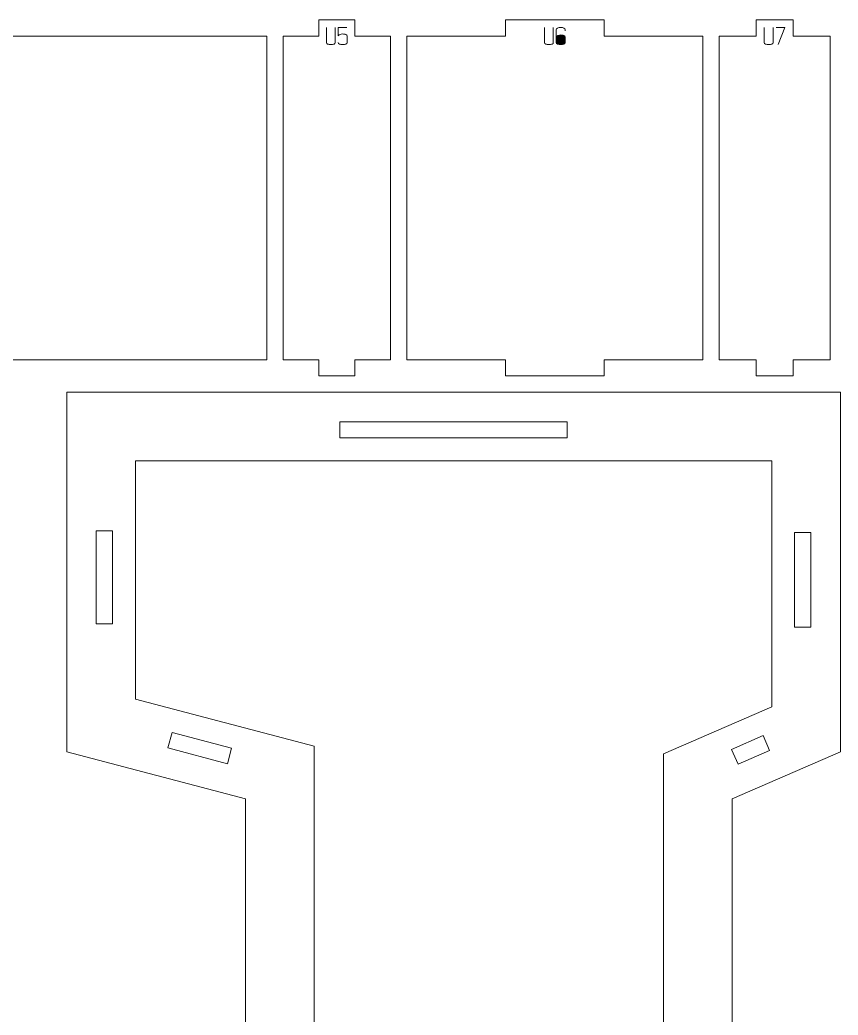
# Model space of a CAD drawing. Header units: centimetres. Extents: x -249 to 275, y -506 to 461.
# Drawn here: x 69.26 to 84.43, y -151.58 to -133.13 of the extents above; entities that cross this region are included whole.
import ezdxf

# ---------------------------------------------------------------- set-up
doc = ezdxf.new("R2010")
doc.units = ezdxf.units.CM
doc.header["$MEASUREMENT"] = 0
doc.layers.add('Capa 1', color=7, linetype='Continuous')

msp = doc.modelspace()

# ---------------------------------------------------------------- hatches: boundary and pattern name
at = {"layer": 'Capa 1', "true_color": 0x3e4095}
h = msp.add_hatch(color=175, dxfattribs=at)
edge = h.paths.add_edge_path()
edge.add_spline(control_points=[(75.10819, -133.54808), (75.10819, -133.55786), (75.10032, -133.56619), (75.08457, -133.57307), (75.06883, -133.57995), (75.04918, -133.58339), (75.02564, -133.58339), (75.0021, -133.58339), (74.98245, -133.57995), (74.96671, -133.57307), (74.95096, -133.56619), (74.94309, -133.55786), (74.94309, -133.54808), (74.94309, -133.54808), (74.94309, -133.26832), (74.94309, -133.26832), (74.94309, -133.26832), (74.94309, -133.54808), (74.94309, -133.54808), (74.94309, -133.55786), (74.95096, -133.56619), (74.96671, -133.57307), (74.98245, -133.57995), (75.0021, -133.58339), (75.02564, -133.58339), (75.04918, -133.58339), (75.06883, -133.57995), (75.08457, -133.57307), (75.10032, -133.56619), (75.10819, -133.55786), (75.10819, -133.54808), (75.10819, -133.54808), (75.10819, -133.26832), (75.10819, -133.26832), (75.10819, -133.26832), (75.10819, -133.54808), (75.10819, -133.54808)], knot_values=[0, 0, 0, 0, 0.08333333, 0.08333333, 0.08333333, 0.16666667, 0.16666667, 0.16666667, 0.25, 0.25, 0.25, 0.33333333, 0.33333333, 0.33333333, 0.41666667, 0.41666667, 0.41666667, 0.5, 0.5, 0.5, 0.58333333, 0.58333333, 0.58333333, 0.66666667, 0.66666667, 0.66666667, 0.75, 0.75, 0.75, 0.83333333, 0.83333333, 0.83333333, 0.91666667, 0.91666667, 0.91666667, 1, 1, 1, 1], degree=3, periodic=1)
h = msp.add_hatch(color=175, dxfattribs=at)
edge = h.paths.add_edge_path()
edge.add_spline(control_points=[(75.24577, -133.58339), (75.22223, -133.58339), (75.20258, -133.57995), (75.18684, -133.57307), (75.17109, -133.56619), (75.16322, -133.55786), (75.16322, -133.54808), (75.16322, -133.55786), (75.17109, -133.56619), (75.18684, -133.57307), (75.20258, -133.57995), (75.22223, -133.58339), (75.24577, -133.58339), (75.26931, -133.58339), (75.28896, -133.57995), (75.3047, -133.57307), (75.32045, -133.56619), (75.32832, -133.55786), (75.32832, -133.54808), (75.32832, -133.54808), (75.32832, -133.42242), (75.32832, -133.42242), (75.32832, -133.41263), (75.32045, -133.4043), (75.3047, -133.39742), (75.28896, -133.39054), (75.26931, -133.3871), (75.24577, -133.3871), (75.22437, -133.38894), (75.20786, -133.39139), (75.19624, -133.39444), (75.18462, -133.3975), (75.17362, -133.40683), (75.16322, -133.42242), (75.16322, -133.42242), (75.16322, -133.26695), (75.16322, -133.26695), (75.16322, -133.26695), (75.32282, -133.26695), (75.32282, -133.26695), (75.32282, -133.26695), (75.16322, -133.26695), (75.16322, -133.26695), (75.16322, -133.26695), (75.16322, -133.42242), (75.16322, -133.42242), (75.17362, -133.40683), (75.18462, -133.3975), (75.19624, -133.39444), (75.20786, -133.39139), (75.22437, -133.38894), (75.24577, -133.3871), (75.26931, -133.3871), (75.28896, -133.39054), (75.3047, -133.39742), (75.32045, -133.4043), (75.32832, -133.41263), (75.32832, -133.42242), (75.32832, -133.42242), (75.32832, -133.54808), (75.32832, -133.54808), (75.32832, -133.55786), (75.32045, -133.56619), (75.3047, -133.57307), (75.28896, -133.57995), (75.26931, -133.58339), (75.24577, -133.58339)], knot_values=[0, 0, 0, 0, 0.04545455, 0.04545455, 0.04545455, 0.09090909, 0.09090909, 0.09090909, 0.13636364, 0.13636364, 0.13636364, 0.18181818, 0.18181818, 0.18181818, 0.22727273, 0.22727273, 0.22727273, 0.27272727, 0.27272727, 0.27272727, 0.31818182, 0.31818182, 0.31818182, 0.36363636, 0.36363636, 0.36363636, 0.40909091, 0.40909091, 0.40909091, 0.45454545, 0.45454545, 0.45454545, 0.5, 0.5, 0.5, 0.54545455, 0.54545455, 0.54545455, 0.59090909, 0.59090909, 0.59090909, 0.63636364, 0.63636364, 0.63636364, 0.68181818, 0.68181818, 0.68181818, 0.72727273, 0.72727273, 0.72727273, 0.77272727, 0.77272727, 0.77272727, 0.81818182, 0.81818182, 0.81818182, 0.86363636, 0.86363636, 0.86363636, 0.90909091, 0.90909091, 0.90909091, 0.95454545, 0.95454545, 0.95454545, 1, 1, 1, 1], degree=3, periodic=1)
h = msp.add_hatch(color=175, dxfattribs=at)
edge = h.paths.add_edge_path()
edge.add_spline(control_points=[(79.15112, -133.54808), (79.15112, -133.55786), (79.14325, -133.56619), (79.1275, -133.57307), (79.11176, -133.57995), (79.09211, -133.58339), (79.06857, -133.58339), (79.04503, -133.58339), (79.02538, -133.57995), (79.00964, -133.57307), (78.99389, -133.56619), (78.98602, -133.55786), (78.98602, -133.54808), (78.98602, -133.54808), (78.98602, -133.26832), (78.98602, -133.26832), (78.98602, -133.26832), (78.98602, -133.54808), (78.98602, -133.54808), (78.98602, -133.55786), (78.99389, -133.56619), (79.00964, -133.57307), (79.02538, -133.57995), (79.04503, -133.58339), (79.06857, -133.58339), (79.09211, -133.58339), (79.11176, -133.57995), (79.1275, -133.57307), (79.14325, -133.56619), (79.15112, -133.55786), (79.15112, -133.54808), (79.15112, -133.54808), (79.15112, -133.26832), (79.15112, -133.26832), (79.15112, -133.26832), (79.15112, -133.54808), (79.15112, -133.54808)], knot_values=[0, 0, 0, 0, 0.08333333, 0.08333333, 0.08333333, 0.16666667, 0.16666667, 0.16666667, 0.25, 0.25, 0.25, 0.33333333, 0.33333333, 0.33333333, 0.41666667, 0.41666667, 0.41666667, 0.5, 0.5, 0.5, 0.58333333, 0.58333333, 0.58333333, 0.66666667, 0.66666667, 0.66666667, 0.75, 0.75, 0.75, 0.83333333, 0.83333333, 0.83333333, 0.91666667, 0.91666667, 0.91666667, 1, 1, 1, 1], degree=3, periodic=1)
h = msp.add_hatch(color=175, dxfattribs=at)
edge = h.paths.add_edge_path()
edge.add_spline(control_points=[(79.2887, -133.58339), (79.26516, -133.58339), (79.24551, -133.57995), (79.22977, -133.57307), (79.21402, -133.56619), (79.20615, -133.55786), (79.20615, -133.54808), (79.20615, -133.54808), (79.20615, -133.44122), (79.20615, -133.44122), (79.20615, -133.44122), (79.20615, -133.30226), (79.20615, -133.30226), (79.20615, -133.29248), (79.21402, -133.28415), (79.22977, -133.27727), (79.24551, -133.27039), (79.26516, -133.26695), (79.2887, -133.26695), (79.31224, -133.26695), (79.33189, -133.27039), (79.34763, -133.27727), (79.36338, -133.28415), (79.37125, -133.29248), (79.37125, -133.30226), (79.37125, -133.30226), (79.37125, -133.32794), (79.37125, -133.32794), (79.37125, -133.32794), (79.37125, -133.30226), (79.37125, -133.30226), (79.37125, -133.29248), (79.36338, -133.28415), (79.34763, -133.27727), (79.33189, -133.27039), (79.31224, -133.26695), (79.2887, -133.26695), (79.26516, -133.26695), (79.24551, -133.27039), (79.22977, -133.27727), (79.21402, -133.28415), (79.20615, -133.29248), (79.20615, -133.30226), (79.20615, -133.30226), (79.20615, -133.44122), (79.20615, -133.44122), (79.20615, -133.43205), (79.2157, -133.42387), (79.23481, -133.41669), (79.25392, -133.4095), (79.27188, -133.40591), (79.2887, -133.40591), (79.31224, -133.40591), (79.33189, -133.40935), (79.34763, -133.41623), (79.36338, -133.42311), (79.37125, -133.43144), (79.37125, -133.44122), (79.37125, -133.44122), (79.37125, -133.54808), (79.37125, -133.54808), (79.37125, -133.55786), (79.36338, -133.56619), (79.34763, -133.57307), (79.33189, -133.57995), (79.31224, -133.58339), (79.2887, -133.58339)], knot_values=[0, 0, 0, 0, 0.04545455, 0.04545455, 0.04545455, 0.09090909, 0.09090909, 0.09090909, 0.13636364, 0.13636364, 0.13636364, 0.18181818, 0.18181818, 0.18181818, 0.22727273, 0.22727273, 0.22727273, 0.27272727, 0.27272727, 0.27272727, 0.31818182, 0.31818182, 0.31818182, 0.36363636, 0.36363636, 0.36363636, 0.40909091, 0.40909091, 0.40909091, 0.45454545, 0.45454545, 0.45454545, 0.5, 0.5, 0.5, 0.54545455, 0.54545455, 0.54545455, 0.59090909, 0.59090909, 0.59090909, 0.63636364, 0.63636364, 0.63636364, 0.68181818, 0.68181818, 0.68181818, 0.72727273, 0.72727273, 0.72727273, 0.77272727, 0.77272727, 0.77272727, 0.81818182, 0.81818182, 0.81818182, 0.86363636, 0.86363636, 0.86363636, 0.90909091, 0.90909091, 0.90909091, 0.95454545, 0.95454545, 0.95454545, 1, 1, 1, 1], degree=3, periodic=1)
h = msp.add_hatch(color=175, dxfattribs=at)
edge = h.paths.add_edge_path()
edge.add_spline(control_points=[(83.22864, -133.54808), (83.22864, -133.55786), (83.22077, -133.56619), (83.20502, -133.57307), (83.18928, -133.57995), (83.16963, -133.58339), (83.14609, -133.58339), (83.12255, -133.58339), (83.1029, -133.57995), (83.08716, -133.57307), (83.07141, -133.56619), (83.06354, -133.55786), (83.06354, -133.54808), (83.06354, -133.54808), (83.06354, -133.26832), (83.06354, -133.26832), (83.06354, -133.26832), (83.06354, -133.54808), (83.06354, -133.54808), (83.06354, -133.55786), (83.07141, -133.56619), (83.08716, -133.57307), (83.1029, -133.57995), (83.12255, -133.58339), (83.14609, -133.58339), (83.16963, -133.58339), (83.18928, -133.57995), (83.20502, -133.57307), (83.22077, -133.56619), (83.22864, -133.55786), (83.22864, -133.54808), (83.22864, -133.54808), (83.22864, -133.26832), (83.22864, -133.26832), (83.22864, -133.26832), (83.22864, -133.54808), (83.22864, -133.54808)], knot_values=[0, 0, 0, 0, 0.08333333, 0.08333333, 0.08333333, 0.16666667, 0.16666667, 0.16666667, 0.25, 0.25, 0.25, 0.33333333, 0.33333333, 0.33333333, 0.41666667, 0.41666667, 0.41666667, 0.5, 0.5, 0.5, 0.58333333, 0.58333333, 0.58333333, 0.66666667, 0.66666667, 0.66666667, 0.75, 0.75, 0.75, 0.83333333, 0.83333333, 0.83333333, 0.91666667, 0.91666667, 0.91666667, 1, 1, 1, 1], degree=3, periodic=1)
h = msp.add_hatch(color=175, dxfattribs=at)
edge = h.paths.add_edge_path()
edge.add_spline(control_points=[(83.32219, -133.58339), (83.32219, -133.58339), (83.44327, -133.26695), (83.44327, -133.26695), (83.44327, -133.26695), (83.28367, -133.26695), (83.28367, -133.26695), (83.28367, -133.26695), (83.44327, -133.26695), (83.44327, -133.26695), (83.44327, -133.26695), (83.32219, -133.58339), (83.32219, -133.58339)], knot_values=[0, 0, 0, 0, 0.25, 0.25, 0.25, 0.5, 0.5, 0.5, 0.75, 0.75, 0.75, 1, 1, 1, 1], degree=3, periodic=1)
h = msp.add_hatch(color=175, dxfattribs=at)
edge = h.paths.add_edge_path()
edge.add_spline(control_points=[(79.20615, -133.54808), (79.20615, -133.55786), (79.21402, -133.56619), (79.22977, -133.57307), (79.24551, -133.57995), (79.26516, -133.58339), (79.2887, -133.58339), (79.31224, -133.58339), (79.33189, -133.57995), (79.34763, -133.57307), (79.36338, -133.56619), (79.37125, -133.55786), (79.37125, -133.54808), (79.37125, -133.54808), (79.37125, -133.44122), (79.37125, -133.44122), (79.37125, -133.43144), (79.36338, -133.42311), (79.34763, -133.41623), (79.33189, -133.40935), (79.31224, -133.40591), (79.2887, -133.40591), (79.27188, -133.40591), (79.25392, -133.4095), (79.23481, -133.41669), (79.2157, -133.42387), (79.20615, -133.43205), (79.20615, -133.44122), (79.20615, -133.44122), (79.20615, -133.54808), (79.20615, -133.54808)], knot_values=[0, 0, 0, 0, 0.1, 0.1, 0.1, 0.2, 0.2, 0.2, 0.3, 0.3, 0.3, 0.4, 0.4, 0.4, 0.5, 0.5, 0.5, 0.6, 0.6, 0.6, 0.7, 0.7, 0.7, 0.8, 0.8, 0.8, 0.9, 0.9, 0.9, 1, 1, 1, 1], degree=3, periodic=1)

# ---------------------------------------------------------------- linework, layer by layer
at = {"layer": 'Capa 1', "color": 240, "lineweight": 20}
for points in [[(58.70309, -133.42619), (58.70309, -133.42619), (58.70309, -139.42619), (58.70309, -139.42619), (58.70309, -139.42619), (63.74852, -139.42619), (63.74852, -139.42619), (63.74852, -139.42619), (63.74852, -139.72619), (63.74852, -139.72619), (63.74852, -139.72619), (68.79395, -139.72619), (68.79395, -139.72619), (68.79395, -139.72619), (68.79395, -139.42619), (68.79395, -139.42619), (68.79395, -139.42619), (73.83938, -139.42619), (73.83938, -139.42619), (73.83938, -139.42619), (73.83938, -133.42619), (73.83938, -133.42619), (73.83938, -133.42619), (68.79395, -133.42619), (68.79395, -133.42619), (68.79395, -133.42619), (68.79395, -133.12619), (68.79395, -133.12619), (68.79395, -133.12619), (63.74852, -133.12619), (63.74852, -133.12619), (63.74852, -133.12619), (63.74852, -133.42619), (63.74852, -133.42619), (63.74852, -133.42619), (58.70309, -133.42619), (58.70309, -133.42619)], [(74.13938, -133.42619), (74.13938, -133.42619), (74.13938, -139.42619), (74.13938, -139.42619), (74.13938, -139.42619), (74.80359, -139.42619), (74.80359, -139.42619), (74.80359, -139.42619), (74.80359, -139.72619), (74.80359, -139.72619), (74.80359, -139.72619), (75.46781, -139.72619), (75.46781, -139.72619), (75.46781, -139.72619), (75.46781, -139.42619), (75.46781, -139.42619), (75.46781, -139.42619), (76.13203, -139.42619), (76.13203, -139.42619), (76.13203, -139.42619), (76.13203, -133.42619), (76.13203, -133.42619), (76.13203, -133.42619), (75.46781, -133.42619), (75.46781, -133.42619), (75.46781, -133.42619), (75.46781, -133.12619), (75.46781, -133.12619), (75.46781, -133.12619), (74.80359, -133.12619), (74.80359, -133.12619), (74.80359, -133.12619), (74.80359, -133.42619), (74.80359, -133.42619), (74.80359, -133.42619), (74.13938, -133.42619), (74.13938, -133.42619)], [(76.43203, -133.42619), (76.43203, -133.42619), (76.43203, -139.42619), (76.43203, -139.42619), (76.43203, -139.42619), (78.2631, -139.42619), (78.2631, -139.42619), (78.2631, -139.42619), (78.2631, -139.72619), (78.2631, -139.72619), (78.2631, -139.72619), (80.09418, -139.72619), (80.09418, -139.72619), (80.09418, -139.72619), (80.09418, -139.42619), (80.09418, -139.42619), (80.09418, -139.42619), (81.92525, -139.42619), (81.92525, -139.42619), (81.92525, -139.42619), (81.92525, -133.42619), (81.92525, -133.42619), (81.92525, -133.42619), (80.09418, -133.42619), (80.09418, -133.42619), (80.09418, -133.42619), (80.09418, -133.12619), (80.09418, -133.12619), (80.09418, -133.12619), (78.2631, -133.12619), (78.2631, -133.12619), (78.2631, -133.12619), (78.2631, -133.42619), (78.2631, -133.42619), (78.2631, -133.42619), (76.43203, -133.42619), (76.43203, -133.42619)], [(82.22525, -133.42619), (82.22525, -133.42619), (82.22525, -139.42619), (82.22525, -139.42619), (82.22525, -139.42619), (82.91069, -139.42619), (82.91069, -139.42619), (82.91069, -139.42619), (82.91069, -139.72619), (82.91069, -139.72619), (82.91069, -139.72619), (83.59612, -139.72619), (83.59612, -139.72619), (83.59612, -139.72619), (83.59612, -139.42619), (83.59612, -139.42619), (83.59612, -139.42619), (84.28156, -139.42619), (84.28156, -139.42619), (84.28156, -139.42619), (84.28156, -133.42619), (84.28156, -133.42619), (84.28156, -133.42619), (83.59612, -133.42619), (83.59612, -133.42619), (83.59612, -133.42619), (83.59612, -133.12619), (83.59612, -133.12619), (83.59612, -133.12619), (82.91069, -133.12619), (82.91069, -133.12619), (82.91069, -133.12619), (82.91069, -133.42619), (82.91069, -133.42619), (82.91069, -133.42619), (82.22525, -133.42619), (82.22525, -133.42619)]]:
    msp.add_open_spline(points, degree=3, knots=[0, 0, 0, 0, 0.08333333, 0.08333333, 0.08333333, 0.16666667, 0.16666667, 0.16666667, 0.25, 0.25, 0.25, 0.33333333, 0.33333333, 0.33333333, 0.41666667, 0.41666667, 0.41666667, 0.5, 0.5, 0.5, 0.58333333, 0.58333333, 0.58333333, 0.66666667, 0.66666667, 0.66666667, 0.75, 0.75, 0.75, 0.83333333, 0.83333333, 0.83333333, 0.91666667, 0.91666667, 0.91666667, 1, 1, 1, 1], dxfattribs=at)
at = {"layer": 'Capa 1', "color": 114, "lineweight": 9}
for points, knots in [([(75.10819, -133.54808), (75.10819, -133.55786), (75.10032, -133.56619), (75.08457, -133.57307), (75.06883, -133.57995), (75.04918, -133.58339), (75.02564, -133.58339), (75.0021, -133.58339), (74.98245, -133.57995), (74.96671, -133.57307), (74.95096, -133.56619), (74.94309, -133.55786), (74.94309, -133.54808), (74.94309, -133.54808), (74.94309, -133.26832), (74.94309, -133.26832), (74.94309, -133.26832), (74.94309, -133.54808), (74.94309, -133.54808), (74.94309, -133.55786), (74.95096, -133.56619), (74.96671, -133.57307), (74.98245, -133.57995), (75.0021, -133.58339), (75.02564, -133.58339), (75.04918, -133.58339), (75.06883, -133.57995), (75.08457, -133.57307), (75.10032, -133.56619), (75.10819, -133.55786), (75.10819, -133.54808), (75.10819, -133.54808), (75.10819, -133.26832), (75.10819, -133.26832), (75.10819, -133.26832), (75.10819, -133.54808), (75.10819, -133.54808)], [0, 0, 0, 0, 0.08333333, 0.08333333, 0.08333333, 0.16666667, 0.16666667, 0.16666667, 0.25, 0.25, 0.25, 0.33333333, 0.33333333, 0.33333333, 0.41666667, 0.41666667, 0.41666667, 0.5, 0.5, 0.5, 0.58333333, 0.58333333, 0.58333333, 0.66666667, 0.66666667, 0.66666667, 0.75, 0.75, 0.75, 0.83333333, 0.83333333, 0.83333333, 0.91666667, 0.91666667, 0.91666667, 1, 1, 1, 1]), ([(75.24577, -133.58339), (75.22223, -133.58339), (75.20258, -133.57995), (75.18684, -133.57307), (75.17109, -133.56619), (75.16322, -133.55786), (75.16322, -133.54808), (75.16322, -133.55786), (75.17109, -133.56619), (75.18684, -133.57307), (75.20258, -133.57995), (75.22223, -133.58339), (75.24577, -133.58339), (75.26931, -133.58339), (75.28896, -133.57995), (75.3047, -133.57307), (75.32045, -133.56619), (75.32832, -133.55786), (75.32832, -133.54808), (75.32832, -133.54808), (75.32832, -133.42242), (75.32832, -133.42242), (75.32832, -133.41263), (75.32045, -133.4043), (75.3047, -133.39742), (75.28896, -133.39054), (75.26931, -133.3871), (75.24577, -133.3871), (75.22437, -133.38894), (75.20786, -133.39139), (75.19624, -133.39444), (75.18462, -133.3975), (75.17362, -133.40683), (75.16322, -133.42242), (75.16322, -133.42242), (75.16322, -133.26695), (75.16322, -133.26695), (75.16322, -133.26695), (75.32282, -133.26695), (75.32282, -133.26695), (75.32282, -133.26695), (75.16322, -133.26695), (75.16322, -133.26695), (75.16322, -133.26695), (75.16322, -133.42242), (75.16322, -133.42242), (75.17362, -133.40683), (75.18462, -133.3975), (75.19624, -133.39444), (75.20786, -133.39139), (75.22437, -133.38894), (75.24577, -133.3871), (75.26931, -133.3871), (75.28896, -133.39054), (75.3047, -133.39742), (75.32045, -133.4043), (75.32832, -133.41263), (75.32832, -133.42242), (75.32832, -133.42242), (75.32832, -133.54808), (75.32832, -133.54808), (75.32832, -133.55786), (75.32045, -133.56619), (75.3047, -133.57307), (75.28896, -133.57995), (75.26931, -133.58339), (75.24577, -133.58339)], [0, 0, 0, 0, 0.04545455, 0.04545455, 0.04545455, 0.09090909, 0.09090909, 0.09090909, 0.13636364, 0.13636364, 0.13636364, 0.18181818, 0.18181818, 0.18181818, 0.22727273, 0.22727273, 0.22727273, 0.27272727, 0.27272727, 0.27272727, 0.31818182, 0.31818182, 0.31818182, 0.36363636, 0.36363636, 0.36363636, 0.40909091, 0.40909091, 0.40909091, 0.45454545, 0.45454545, 0.45454545, 0.5, 0.5, 0.5, 0.54545455, 0.54545455, 0.54545455, 0.59090909, 0.59090909, 0.59090909, 0.63636364, 0.63636364, 0.63636364, 0.68181818, 0.68181818, 0.68181818, 0.72727273, 0.72727273, 0.72727273, 0.77272727, 0.77272727, 0.77272727, 0.81818182, 0.81818182, 0.81818182, 0.86363636, 0.86363636, 0.86363636, 0.90909091, 0.90909091, 0.90909091, 0.95454545, 0.95454545, 0.95454545, 1, 1, 1, 1]), ([(79.15112, -133.54808), (79.15112, -133.55786), (79.14325, -133.56619), (79.1275, -133.57307), (79.11176, -133.57995), (79.09211, -133.58339), (79.06857, -133.58339), (79.04503, -133.58339), (79.02538, -133.57995), (79.00964, -133.57307), (78.99389, -133.56619), (78.98602, -133.55786), (78.98602, -133.54808), (78.98602, -133.54808), (78.98602, -133.26832), (78.98602, -133.26832), (78.98602, -133.26832), (78.98602, -133.54808), (78.98602, -133.54808), (78.98602, -133.55786), (78.99389, -133.56619), (79.00964, -133.57307), (79.02538, -133.57995), (79.04503, -133.58339), (79.06857, -133.58339), (79.09211, -133.58339), (79.11176, -133.57995), (79.1275, -133.57307), (79.14325, -133.56619), (79.15112, -133.55786), (79.15112, -133.54808), (79.15112, -133.54808), (79.15112, -133.26832), (79.15112, -133.26832), (79.15112, -133.26832), (79.15112, -133.54808), (79.15112, -133.54808)], [0, 0, 0, 0, 0.08333333, 0.08333333, 0.08333333, 0.16666667, 0.16666667, 0.16666667, 0.25, 0.25, 0.25, 0.33333333, 0.33333333, 0.33333333, 0.41666667, 0.41666667, 0.41666667, 0.5, 0.5, 0.5, 0.58333333, 0.58333333, 0.58333333, 0.66666667, 0.66666667, 0.66666667, 0.75, 0.75, 0.75, 0.83333333, 0.83333333, 0.83333333, 0.91666667, 0.91666667, 0.91666667, 1, 1, 1, 1]), ([(79.2887, -133.58339), (79.26516, -133.58339), (79.24551, -133.57995), (79.22977, -133.57307), (79.21402, -133.56619), (79.20615, -133.55786), (79.20615, -133.54808), (79.20615, -133.54808), (79.20615, -133.44122), (79.20615, -133.44122), (79.20615, -133.44122), (79.20615, -133.30226), (79.20615, -133.30226), (79.20615, -133.29248), (79.21402, -133.28415), (79.22977, -133.27727), (79.24551, -133.27039), (79.26516, -133.26695), (79.2887, -133.26695), (79.31224, -133.26695), (79.33189, -133.27039), (79.34763, -133.27727), (79.36338, -133.28415), (79.37125, -133.29248), (79.37125, -133.30226), (79.37125, -133.30226), (79.37125, -133.32794), (79.37125, -133.32794), (79.37125, -133.32794), (79.37125, -133.30226), (79.37125, -133.30226), (79.37125, -133.29248), (79.36338, -133.28415), (79.34763, -133.27727), (79.33189, -133.27039), (79.31224, -133.26695), (79.2887, -133.26695), (79.26516, -133.26695), (79.24551, -133.27039), (79.22977, -133.27727), (79.21402, -133.28415), (79.20615, -133.29248), (79.20615, -133.30226), (79.20615, -133.30226), (79.20615, -133.44122), (79.20615, -133.44122), (79.20615, -133.43205), (79.2157, -133.42387), (79.23481, -133.41669), (79.25392, -133.4095), (79.27188, -133.40591), (79.2887, -133.40591), (79.31224, -133.40591), (79.33189, -133.40935), (79.34763, -133.41623), (79.36338, -133.42311), (79.37125, -133.43144), (79.37125, -133.44122), (79.37125, -133.44122), (79.37125, -133.54808), (79.37125, -133.54808), (79.37125, -133.55786), (79.36338, -133.56619), (79.34763, -133.57307), (79.33189, -133.57995), (79.31224, -133.58339), (79.2887, -133.58339)], [0, 0, 0, 0, 0.04545455, 0.04545455, 0.04545455, 0.09090909, 0.09090909, 0.09090909, 0.13636364, 0.13636364, 0.13636364, 0.18181818, 0.18181818, 0.18181818, 0.22727273, 0.22727273, 0.22727273, 0.27272727, 0.27272727, 0.27272727, 0.31818182, 0.31818182, 0.31818182, 0.36363636, 0.36363636, 0.36363636, 0.40909091, 0.40909091, 0.40909091, 0.45454545, 0.45454545, 0.45454545, 0.5, 0.5, 0.5, 0.54545455, 0.54545455, 0.54545455, 0.59090909, 0.59090909, 0.59090909, 0.63636364, 0.63636364, 0.63636364, 0.68181818, 0.68181818, 0.68181818, 0.72727273, 0.72727273, 0.72727273, 0.77272727, 0.77272727, 0.77272727, 0.81818182, 0.81818182, 0.81818182, 0.86363636, 0.86363636, 0.86363636, 0.90909091, 0.90909091, 0.90909091, 0.95454545, 0.95454545, 0.95454545, 1, 1, 1, 1]), ([(83.22864, -133.54808), (83.22864, -133.55786), (83.22077, -133.56619), (83.20502, -133.57307), (83.18928, -133.57995), (83.16963, -133.58339), (83.14609, -133.58339), (83.12255, -133.58339), (83.1029, -133.57995), (83.08716, -133.57307), (83.07141, -133.56619), (83.06354, -133.55786), (83.06354, -133.54808), (83.06354, -133.54808), (83.06354, -133.26832), (83.06354, -133.26832), (83.06354, -133.26832), (83.06354, -133.54808), (83.06354, -133.54808), (83.06354, -133.55786), (83.07141, -133.56619), (83.08716, -133.57307), (83.1029, -133.57995), (83.12255, -133.58339), (83.14609, -133.58339), (83.16963, -133.58339), (83.18928, -133.57995), (83.20502, -133.57307), (83.22077, -133.56619), (83.22864, -133.55786), (83.22864, -133.54808), (83.22864, -133.54808), (83.22864, -133.26832), (83.22864, -133.26832), (83.22864, -133.26832), (83.22864, -133.54808), (83.22864, -133.54808)], [0, 0, 0, 0, 0.08333333, 0.08333333, 0.08333333, 0.16666667, 0.16666667, 0.16666667, 0.25, 0.25, 0.25, 0.33333333, 0.33333333, 0.33333333, 0.41666667, 0.41666667, 0.41666667, 0.5, 0.5, 0.5, 0.58333333, 0.58333333, 0.58333333, 0.66666667, 0.66666667, 0.66666667, 0.75, 0.75, 0.75, 0.83333333, 0.83333333, 0.83333333, 0.91666667, 0.91666667, 0.91666667, 1, 1, 1, 1]), ([(83.32219, -133.58339), (83.32219, -133.58339), (83.44327, -133.26695), (83.44327, -133.26695), (83.44327, -133.26695), (83.28367, -133.26695), (83.28367, -133.26695), (83.28367, -133.26695), (83.44327, -133.26695), (83.44327, -133.26695), (83.44327, -133.26695), (83.32219, -133.58339), (83.32219, -133.58339)], [0, 0, 0, 0, 0.25, 0.25, 0.25, 0.5, 0.5, 0.5, 0.75, 0.75, 0.75, 1, 1, 1, 1]), ([(79.20615, -133.54808), (79.20615, -133.55786), (79.21402, -133.56619), (79.22977, -133.57307), (79.24551, -133.57995), (79.26516, -133.58339), (79.2887, -133.58339), (79.31224, -133.58339), (79.33189, -133.57995), (79.34763, -133.57307), (79.36338, -133.56619), (79.37125, -133.55786), (79.37125, -133.54808), (79.37125, -133.54808), (79.37125, -133.44122), (79.37125, -133.44122), (79.37125, -133.43144), (79.36338, -133.42311), (79.34763, -133.41623), (79.33189, -133.40935), (79.31224, -133.40591), (79.2887, -133.40591), (79.27188, -133.40591), (79.25392, -133.4095), (79.23481, -133.41669), (79.2157, -133.42387), (79.20615, -133.43205), (79.20615, -133.44122), (79.20615, -133.44122), (79.20615, -133.54808), (79.20615, -133.54808)], [0, 0, 0, 0, 0.1, 0.1, 0.1, 0.2, 0.2, 0.2, 0.3, 0.3, 0.3, 0.4, 0.4, 0.4, 0.5, 0.5, 0.5, 0.6, 0.6, 0.6, 0.7, 0.7, 0.7, 0.8, 0.8, 0.8, 0.9, 0.9, 0.9, 1, 1, 1, 1])]:
    msp.add_open_spline(points, degree=3, knots=knots, dxfattribs=at)
at = {"layer": 'Capa 1', "color": 240, "lineweight": 9}
for points, knots in [([(101.95974, -140.02619), (101.95974, -140.02619), (101.95974, -146.69769), (101.95974, -146.69769), (101.95974, -146.69769), (98.6458, -147.56978), (98.6458, -147.56978), (98.6458, -147.56978), (98.6458, -165.79649), (98.6458, -165.79649), (98.6458, -165.79649), (93.58767, -170.02614), (93.58767, -170.02614), (93.58767, -170.02614), (78.54409, -170.02614), (78.54409, -170.02614), (78.54409, -170.02614), (73.44236, -165.79649), (73.44236, -165.79649), (73.44236, -165.79649), (73.44236, -147.56978), (73.44236, -147.56978), (73.44236, -147.56978), (70.12841, -146.69769), (70.12841, -146.69769), (70.12841, -146.69769), (70.12841, -140.02619), (70.12841, -140.02619), (70.12841, -140.02619), (84.47431, -140.02619), (84.47431, -140.02619), (84.47431, -140.02619), (84.47431, -146.69769), (84.47431, -146.69769), (84.47431, -146.69769), (82.4685, -147.56978), (82.4685, -147.56978), (82.4685, -147.56978), (82.4685, -162.0465), (82.4685, -162.0465), (82.4685, -162.0465), (83.64583, -163.0494), (83.64583, -163.0494), (83.64583, -163.0494), (88.70396, -163.0494), (88.70396, -163.0494), (88.70396, -163.0494), (89.83767, -162.0465), (89.83767, -162.0465), (89.83767, -162.0465), (89.83767, -147.56978), (89.83767, -147.56978), (89.83767, -147.56978), (87.87547, -146.69769), (87.87547, -146.69769), (87.87547, -146.69769), (87.87547, -140.02619), (87.87547, -140.02619), (87.87547, -140.02619), (101.95974, -140.02619), (101.95974, -140.02619)], [0, 0, 0, 0, 0.05, 0.05, 0.05, 0.1, 0.1, 0.1, 0.15, 0.15, 0.15, 0.2, 0.2, 0.2, 0.25, 0.25, 0.25, 0.3, 0.3, 0.3, 0.35, 0.35, 0.35, 0.4, 0.4, 0.4, 0.45, 0.45, 0.45, 0.5, 0.5, 0.5, 0.55, 0.55, 0.55, 0.6, 0.6, 0.6, 0.65, 0.65, 0.65, 0.7, 0.7, 0.7, 0.75, 0.75, 0.75, 0.8, 0.8, 0.8, 0.85, 0.85, 0.85, 0.9, 0.9, 0.9, 0.95, 0.95, 0.95, 1, 1, 1, 1]), ([(75.19322, -140.87472), (75.19322, -140.87472), (79.4095, -140.87472), (79.4095, -140.87472), (79.4095, -140.87472), (79.4095, -140.57472), (79.4095, -140.57472), (79.4095, -140.57472), (75.19322, -140.57472), (75.19322, -140.57472), (75.19322, -140.57472), (75.19322, -140.87472), (75.19322, -140.87472)], [0, 0, 0, 0, 0.25, 0.25, 0.25, 0.5, 0.5, 0.5, 0.75, 0.75, 0.75, 1, 1, 1, 1]), ([(100.68695, -141.29898), (100.68695, -141.29898), (89.14826, -141.29898), (89.14826, -141.29898), (89.14826, -141.29898), (89.14826, -145.87054), (89.14826, -145.87054), (89.14826, -145.87054), (91.11046, -146.74263), (91.11046, -146.74263), (91.11046, -146.74263), (91.11046, -162.6199), (91.11046, -162.6199), (91.11046, -162.6199), (89.18613, -164.32219), (89.18613, -164.32219), (89.18613, -164.32219), (83.17721, -164.32219), (83.17721, -164.32219), (83.17721, -164.32219), (81.19571, -162.63426), (81.19571, -162.63426), (81.19571, -162.63426), (81.19571, -146.73528), (81.19571, -146.73528), (81.19571, -146.73528), (83.20152, -145.86319), (83.20152, -145.86319), (83.20152, -145.86319), (83.20152, -141.29898), (83.20152, -141.29898), (83.20152, -141.29898), (71.4012, -141.29898), (71.4012, -141.29898), (71.4012, -141.29898), (71.4012, -145.71651), (71.4012, -145.71651), (71.4012, -145.71651), (74.71515, -146.5886), (74.71515, -146.5886), (74.71515, -146.5886), (74.71515, -165.19839), (74.71515, -165.19839), (74.71515, -165.19839), (79.00309, -168.75335), (79.00309, -168.75335), (79.00309, -168.75335), (93.12564, -168.75335), (93.12564, -168.75335), (93.12564, -168.75335), (97.37301, -165.20166), (97.37301, -165.20166), (97.37301, -165.20166), (97.37301, -146.5886), (97.37301, -146.5886), (97.37301, -146.5886), (100.68695, -145.71651), (100.68695, -145.71651), (100.68695, -145.71651), (100.68695, -141.29898), (100.68695, -141.29898)], [0, 0, 0, 0, 0.05, 0.05, 0.05, 0.1, 0.1, 0.1, 0.15, 0.15, 0.15, 0.2, 0.2, 0.2, 0.25, 0.25, 0.25, 0.3, 0.3, 0.3, 0.35, 0.35, 0.35, 0.4, 0.4, 0.4, 0.45, 0.45, 0.45, 0.5, 0.5, 0.5, 0.55, 0.55, 0.55, 0.6, 0.6, 0.6, 0.65, 0.65, 0.65, 0.7, 0.7, 0.7, 0.75, 0.75, 0.75, 0.8, 0.8, 0.8, 0.85, 0.85, 0.85, 0.9, 0.9, 0.9, 0.95, 0.95, 0.95, 1, 1, 1, 1]), ([(70.97694, -144.32062), (70.97694, -144.32062), (70.97694, -142.59767), (70.97694, -142.59767), (70.97694, -142.59767), (70.67694, -142.59767), (70.67694, -142.59767), (70.67694, -142.59767), (70.67694, -144.32062), (70.67694, -144.32062), (70.67694, -144.32062), (70.97694, -144.32062), (70.97694, -144.32062)], [0, 0, 0, 0, 0.25, 0.25, 0.25, 0.5, 0.5, 0.5, 0.75, 0.75, 0.75, 1, 1, 1, 1]), ([(83.62578, -142.63026), (83.62578, -142.63026), (83.62578, -144.38581), (83.62578, -144.38581), (83.62578, -144.38581), (83.92578, -144.38581), (83.92578, -144.38581), (83.92578, -144.38581), (83.92578, -142.63026), (83.92578, -142.63026), (83.92578, -142.63026), (83.62578, -142.63026), (83.62578, -142.63026)], [0, 0, 0, 0, 0.25, 0.25, 0.25, 0.5, 0.5, 0.5, 0.75, 0.75, 0.75, 1, 1, 1, 1]), ([(73.18624, -146.62496), (73.18624, -146.62496), (72.08159, -146.33427), (72.08159, -146.33427), (72.08159, -146.33427), (72.00524, -146.62439), (72.00524, -146.62439), (72.00524, -146.62439), (73.10989, -146.91509), (73.10989, -146.91509), (73.10989, -146.91509), (73.18624, -146.62496), (73.18624, -146.62496)], [0, 0, 0, 0, 0.25, 0.25, 0.25, 0.5, 0.5, 0.5, 0.75, 0.75, 0.75, 1, 1, 1, 1]), ([(83.04128, -146.39548), (83.04128, -146.39548), (82.45678, -146.64961), (82.45678, -146.64961), (82.45678, -146.64961), (82.57639, -146.92473), (82.57639, -146.92473), (82.57639, -146.92473), (83.1609, -146.6706), (83.1609, -146.6706), (83.1609, -146.6706), (83.04128, -146.39548), (83.04128, -146.39548)], [0, 0, 0, 0, 0.25, 0.25, 0.25, 0.5, 0.5, 0.5, 0.75, 0.75, 0.75, 1, 1, 1, 1])]:
    msp.add_open_spline(points, degree=3, knots=knots, dxfattribs=at)

doc.saveas('drawing.dxf')
